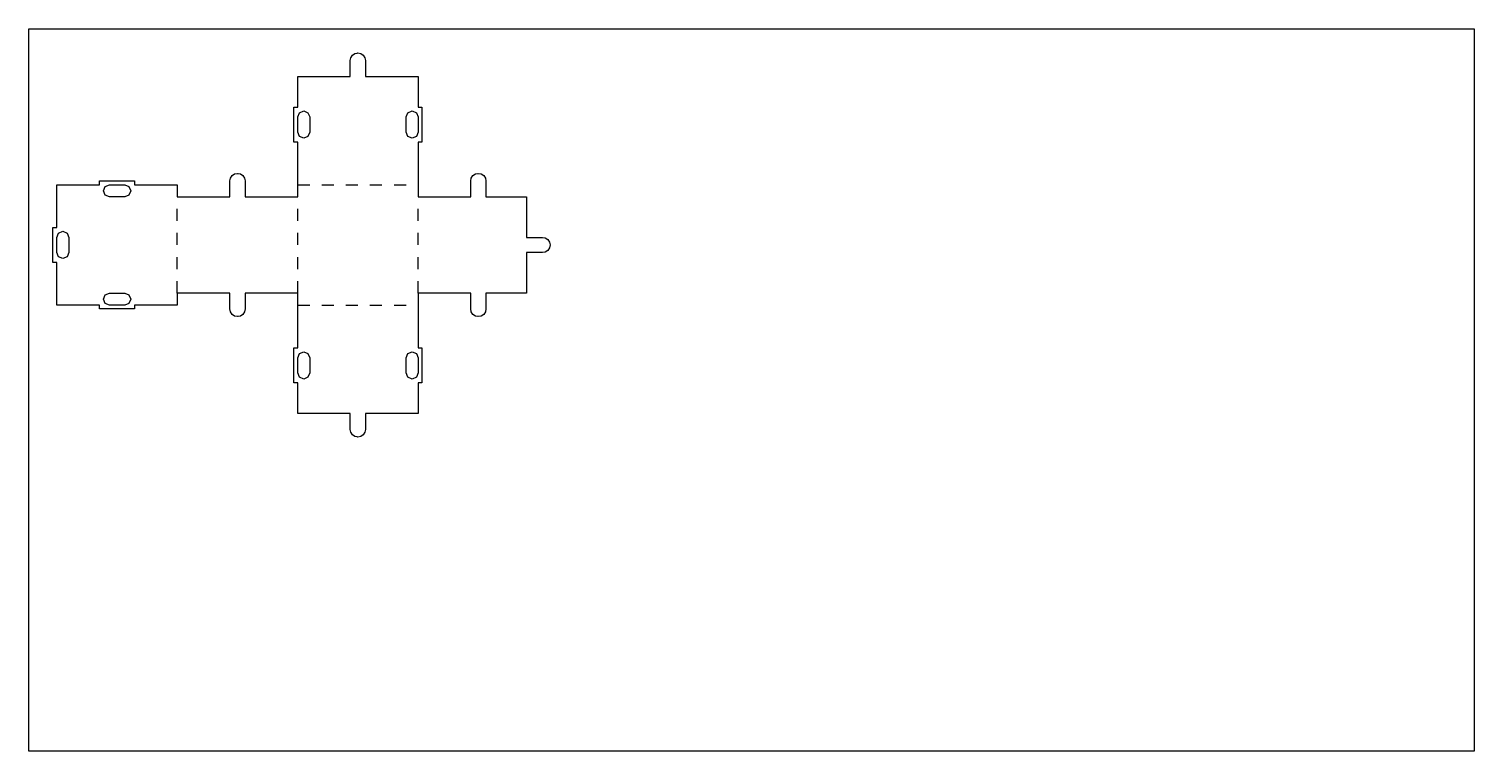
# Model space of a CAD drawing. Header units: metres. Extents: x 0 to 600, y 0 to 300.
import ezdxf

# ---------------------------------------------------------------- set-up
doc = ezdxf.new("R2010")
doc.units = ezdxf.units.M

msp = doc.modelspace()

# ---------------------------------------------------------------- linework, layer by layer
at = {"layer": '1'}
for p, q in [((133.4125, 286.825), (133.654182, 288.04002)), ((133.654182, 288.04002), (134.342436, 289.070064)), ((134.342436, 289.070064), (135.37248, 289.758318)), ((135.37248, 289.758318), (136.345818, 289.951926)), ((136.345818, 289.951926), (136.5875, 290)), ((136.5875, 290), (137.80252, 289.758318)), ((137.80252, 289.758318), (138.832564, 289.070064)), ((138.832564, 289.070064), (139.520817, 288.04002)), ((139.520817, 288.04002), (139.7625, 286.825)), ((133.4125, 280.2375), (133.4125, 286.825)), ((139.7625, 286.825), (139.7625, 280.2375)), ((111.5875, 267.5), (111.5875, 280.2375)), ((111.5875, 280.2375), (133.4125, 280.2375)), ((139.7625, 280.2375), (161.5875, 280.2375)), ((161.5875, 280.2375), (161.5875, 267.5)), ((110, 252.975), (110, 267.5)), ((110, 267.5), (111.5875, 267.5)), ((111.5875, 263.4125), (112.319733, 265.180267)), ((112.319733, 265.180267), (114.0875, 265.9125)), ((114.0875, 265.9125), (115.855267, 265.180267)), ((115.855267, 265.180267), (116.5875, 263.4125)), ((156.5875, 263.4125), (157.319733, 265.180267)), ((157.319733, 265.180267), (159.0875, 265.9125)), ((159.0875, 265.9125), (160.855267, 265.180267)), ((160.855267, 265.180267), (161.5875, 263.4125)), ((161.5875, 267.5), (163.175, 267.5)), ((163.175, 267.5), (163.175, 252.975)), ((111.5875, 257.0625), (111.5875, 263.4125)), ((116.5875, 263.4125), (116.5875, 257.0625)), ((156.5875, 257.0625), (156.5875, 263.4125)), ((161.5875, 263.4125), (161.5875, 257.0625)), ((111.5875, 252.975), (110, 252.975)), ((112.319733, 255.294733), (111.5875, 257.0625)), ((111.5875, 230.2375), (111.5875, 252.975)), ((114.0875, 254.5625), (112.319733, 255.294733)), ((115.855267, 255.294733), (114.0875, 254.5625)), ((116.5875, 257.0625), (115.855267, 255.294733)), ((157.319733, 255.294733), (156.5875, 257.0625)), ((159.0875, 254.5625), (157.319733, 255.294733)), ((160.855267, 255.294733), (159.0875, 254.5625)), ((161.5875, 257.0625), (160.855267, 255.294733)), ((163.175, 252.975), (161.5875, 252.975)), ((161.5875, 252.975), (161.5875, 230.2375)), ((85.37248, 239.758318), (86.5875, 240)), ((86.5875, 240), (86.829182, 239.951926)), ((186.345818, 239.951926), (186.5875, 240)), ((186.5875, 240), (187.80252, 239.758318)), ((11.5875, 217.5), (11.5875, 235.2375)), ((11.5875, 235.2375), (29.325, 235.2375)), ((29.325, 235.2375), (29.325, 236.825)), ((29.325, 236.825), (43.85, 236.825)), ((30.9125, 232.7375), (31.644733, 234.505267)), ((31.644733, 234.505267), (33.4125, 235.2375)), ((33.4125, 235.2375), (39.7625, 235.2375)), ((39.7625, 235.2375), (41.530267, 234.505267)), ((41.530267, 234.505267), (42.2625, 232.7375)), ((43.85, 236.825), (43.85, 235.2375)), ((43.85, 235.2375), (61.5875, 235.2375)), ((61.5875, 235.2375), (61.5875, 230.2375)), ((83.4125, 236.825), (83.654183, 238.04002)), ((83.4125, 230.2375), (83.4125, 236.825)), ((83.654183, 238.04002), (84.342436, 239.070064)), ((84.342436, 239.070064), (85.37248, 239.758318)), ((86.829182, 239.951926), (87.80252, 239.758318)), ((87.80252, 239.758318), (88.832564, 239.070064)), ((88.832564, 239.070064), (89.520818, 238.04002)), ((89.520818, 238.04002), (89.7625, 236.825)), ((89.7625, 236.825), (89.7625, 230.2375)), ((183.4125, 236.825), (183.654182, 238.04002)), ((183.4125, 230.2375), (183.4125, 236.825)), ((183.654182, 238.04002), (184.342436, 239.070064)), ((184.342436, 239.070064), (185.37248, 239.758318)), ((185.37248, 239.758318), (186.345818, 239.951926)), ((187.80252, 239.758318), (188.832564, 239.070064)), ((188.832564, 239.070064), (189.520817, 238.04002)), ((189.520817, 238.04002), (189.7625, 236.825)), ((189.7625, 236.825), (189.7625, 230.2375)), ((31.644733, 230.969733), (30.9125, 232.7375)), ((33.4125, 230.2375), (31.644733, 230.969733)), ((39.7625, 230.2375), (33.4125, 230.2375)), ((41.530267, 230.969733), (39.7625, 230.2375)), ((42.2625, 232.7375), (41.530267, 230.969733)), ((61.5875, 230.2375), (83.4125, 230.2375)), ((89.7625, 230.2375), (111.5875, 230.2375)), ((161.5875, 230.2375), (183.4125, 230.2375)), ((189.7625, 230.2375), (206.5875, 230.2375)), ((206.5875, 230.2375), (206.5875, 213.4125)), ((10, 202.975), (10, 217.5)), ((10, 217.5), (11.5875, 217.5)), ((11.5875, 213.4125), (12.319733, 215.180267)), ((11.5875, 207.0625), (11.5875, 213.4125)), ((12.319733, 215.180267), (14.0875, 215.9125)), ((14.0875, 215.9125), (15.855267, 215.180267)), ((15.855267, 215.180267), (16.5875, 213.4125)), ((16.5875, 213.4125), (16.5875, 207.0625)), ((206.5875, 213.4125), (213.175, 213.4125)), ((213.175, 213.4125), (214.39002, 213.170818)), ((214.39002, 213.170818), (215.420064, 212.482564)), ((215.420064, 212.482564), (216.108318, 211.45252)), ((216.108318, 211.45252), (216.35, 210.2375)), ((216.35, 210.2375), (216.108318, 209.02248)), ((12.319733, 205.294733), (11.5875, 207.0625)), ((14.0875, 204.5625), (12.319733, 205.294733)), ((15.855267, 205.294733), (14.0875, 204.5625)), ((16.5875, 207.0625), (15.855267, 205.294733)), ((213.175, 207.0625), (206.5875, 207.0625)), ((206.5875, 207.0625), (206.5875, 190.2375)), ((214.39002, 207.304183), (213.175, 207.0625)), ((215.420064, 207.992436), (214.39002, 207.304183)), ((216.108318, 209.02248), (215.420064, 207.992436)), ((11.5875, 202.975), (10, 202.975)), ((11.5875, 185.2375), (11.5875, 202.975)), ((30.9125, 187.7375), (31.644733, 189.505267)), ((31.644733, 185.969733), (30.9125, 187.7375)), ((31.644733, 189.505267), (33.4125, 190.2375)), ((33.4125, 190.2375), (39.7625, 190.2375)), ((39.7625, 190.2375), (41.530267, 189.505267)), ((41.530267, 189.505267), (42.2625, 187.7375)), ((42.2625, 187.7375), (41.530267, 185.969733)), ((83.4125, 190.2375), (61.5875, 190.2375)), ((61.5875, 190.2375), (61.5875, 185.2375)), ((83.4125, 183.65), (83.4125, 190.2375)), ((111.5875, 190.2375), (89.7625, 190.2375)), ((89.7625, 190.2375), (89.7625, 183.65)), ((111.5875, 167.5), (111.5875, 190.2375)), ((183.4125, 190.2375), (161.5875, 190.2375)), ((161.5875, 190.2375), (161.5875, 167.5)), ((183.4125, 183.65), (183.4125, 190.2375)), ((206.5875, 190.2375), (189.7625, 190.2375)), ((189.7625, 190.2375), (189.7625, 183.65)), ((29.325, 185.2375), (11.5875, 185.2375)), ((29.325, 183.65), (29.325, 185.2375)), ((43.85, 183.65), (29.325, 183.65)), ((33.4125, 185.2375), (31.644733, 185.969733)), ((39.7625, 185.2375), (33.4125, 185.2375)), ((41.530267, 185.969733), (39.7625, 185.2375)), ((61.5875, 185.2375), (43.85, 185.2375)), ((43.85, 185.2375), (43.85, 183.65)), ((83.654183, 182.43498), (83.4125, 183.65)), ((84.342436, 181.404936), (83.654183, 182.43498)), ((85.37248, 180.716683), (84.342436, 181.404936)), ((86.5875, 180.475), (85.37248, 180.716683)), ((86.829182, 180.523074), (86.5875, 180.475)), ((87.80252, 180.716683), (86.829182, 180.523074)), ((88.832564, 181.404936), (87.80252, 180.716683)), ((89.520818, 182.43498), (88.832564, 181.404936)), ((89.7625, 183.65), (89.520818, 182.43498)), ((183.654182, 182.43498), (183.4125, 183.65)), ((184.342436, 181.404936), (183.654182, 182.43498)), ((185.37248, 180.716683), (184.342436, 181.404936)), ((186.345818, 180.523074), (185.37248, 180.716683)), ((186.5875, 180.475), (186.345818, 180.523074)), ((187.80252, 180.716683), (186.5875, 180.475)), ((188.832564, 181.404936), (187.80252, 180.716683)), ((189.520817, 182.43498), (188.832564, 181.404936)), ((189.7625, 183.65), (189.520817, 182.43498)), ((110, 152.975), (110, 167.5)), ((110, 167.5), (111.5875, 167.5)), ((111.5875, 163.4125), (112.319733, 165.180267)), ((111.5875, 157.0625), (111.5875, 163.4125)), ((112.319733, 165.180267), (114.0875, 165.9125)), ((114.0875, 165.9125), (115.855267, 165.180267)), ((115.855267, 165.180267), (116.5875, 163.4125)), ((116.5875, 163.4125), (116.5875, 157.0625)), ((156.5875, 163.4125), (157.319733, 165.180267)), ((156.5875, 157.0625), (156.5875, 163.4125)), ((157.319733, 165.180267), (159.0875, 165.9125)), ((159.0875, 165.9125), (160.855267, 165.180267)), ((160.855267, 165.180267), (161.5875, 163.4125)), ((161.5875, 167.5), (163.175, 167.5)), ((161.5875, 163.4125), (161.5875, 157.0625)), ((163.175, 167.5), (163.175, 152.975)), ((112.319733, 155.294733), (111.5875, 157.0625)), ((116.5875, 157.0625), (115.855267, 155.294733)), ((157.319733, 155.294733), (156.5875, 157.0625)), ((161.5875, 157.0625), (160.855267, 155.294733)), ((111.5875, 152.975), (110, 152.975)), ((111.5875, 140.2375), (111.5875, 152.975)), ((114.0875, 154.5625), (112.319733, 155.294733)), ((115.855267, 155.294733), (114.0875, 154.5625)), ((159.0875, 154.5625), (157.319733, 155.294733)), ((160.855267, 155.294733), (159.0875, 154.5625)), ((163.175, 152.975), (161.5875, 152.975)), ((161.5875, 152.975), (161.5875, 140.2375)), ((133.4125, 140.2375), (111.5875, 140.2375)), ((133.4125, 133.65), (133.4125, 140.2375)), ((161.5875, 140.2375), (139.7625, 140.2375)), ((139.7625, 140.2375), (139.7625, 133.65)), ((133.654182, 132.43498), (133.4125, 133.65)), ((134.342436, 131.404936), (133.654182, 132.43498)), ((139.520817, 132.43498), (138.832564, 131.404936)), ((139.7625, 133.65), (139.520817, 132.43498)), ((135.37248, 130.716683), (134.342436, 131.404936)), ((136.345818, 130.523074), (135.37248, 130.716683)), ((136.5875, 130.475), (136.345818, 130.523074)), ((137.80252, 130.716683), (136.5875, 130.475)), ((138.832564, 131.404936), (137.80252, 130.716683))]:
    msp.add_line(p, q, dxfattribs=at)
at = {"layer": 'fold-line'}
for p, q in [((111.5875, 235.2375), (116.5875, 235.2375)), ((121.5875, 235.2375), (126.5875, 235.2375)), ((131.5875, 235.2375), (136.5875, 235.2375)), ((141.5875, 235.2375), (146.5875, 235.2375)), ((151.5875, 235.2375), (156.5875, 235.2375)), ((61.5875, 220.2375), (61.5875, 225.2375)), ((111.5875, 220.2375), (111.5875, 225.2375)), ((161.5875, 220.2375), (161.5875, 225.2375)), ((61.5875, 210.2375), (61.5875, 215.2375)), ((111.5875, 210.2375), (111.5875, 215.2375)), ((161.5875, 210.2375), (161.5875, 215.2375)), ((61.5875, 200.2375), (61.5875, 205.2375)), ((111.5875, 200.2375), (111.5875, 205.2375)), ((161.5875, 200.2375), (161.5875, 205.2375)), ((61.5875, 190.2375), (61.5875, 195.2375)), ((111.5875, 190.2375), (111.5875, 195.2375)), ((161.5875, 190.2375), (161.5875, 195.2375)), ((111.5875, 185.2375), (116.5875, 185.2375)), ((121.5875, 185.2375), (126.5875, 185.2375)), ((131.5875, 185.2375), (136.5875, 185.2375)), ((141.5875, 185.2375), (146.5875, 185.2375)), ((151.5875, 185.2375), (156.5875, 185.2375))]:
    msp.add_line(p, q, dxfattribs=at)
at = {"layer": 'sheet_boundary'}
for p, q in [((0, 300), (600, 300)), ((0, 0), (0, 300)), ((600, 300), (600, 0)), ((600, 0), (0, 0))]:
    msp.add_line(p, q, dxfattribs=at)

doc.saveas('drawing.dxf')
